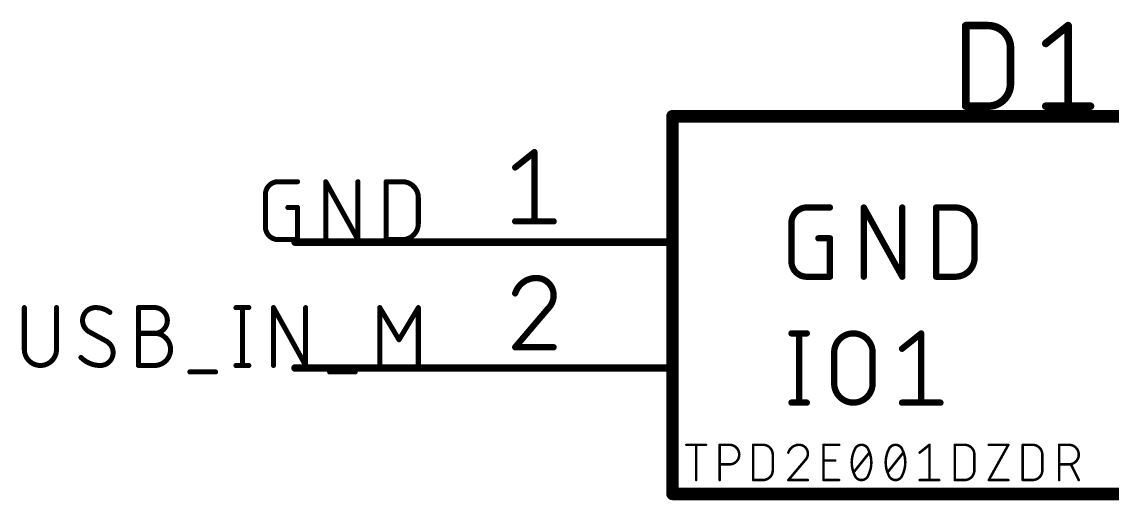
# Model space of a CAD drawing. Extents: x 0 to 261, y -15 to 164.
# Drawn here: x 195.15 to 217.15, y 121.79 to 131.45 of the extents above; entities that cross this region are included whole.
import ezdxf

# ---------------------------------------------------------------- set-up
doc = ezdxf.new("R2010")
doc.units = 0
for name, color, linetype in [('91', 110, 'CONTINUOUS'), ('94', 12, 'CONTINUOUS'), ('95', 253, 'CONTINUOUS'), ('96', 253, 'CONTINUOUS')]:
    doc.layers.add(name, color=color, linetype=linetype)

msp = doc.modelspace()

# ---------------------------------------------------------------- linework, layer by layer
at = {"layer": '91', "const_width": 0.1524}
for points in [[(203.2, 127), (200.66, 127)], [(203.2, 124.46), (200.66, 124.46)]]:
    msp.add_lwpolyline(points, dxfattribs=at)
at = {"layer": '91', "const_width": 0.0762}
for points in [[(200.66, 127.0381, 1), (200.66, 126.9619)], [(203.2, 126.9619, 1), (203.2, 127.0381)], [(200.66, 124.4981, 1), (200.66, 124.4219)], [(203.2, 124.4219, 1), (203.2, 124.4981)]]:
    msp.add_lwpolyline(points, format="xyb", dxfattribs=at)
at = {"layer": '94'}
for points, const_width in [([(208.28, 129.54), (223.52, 129.54)], 0.254), ([(208.28, 129.54), (208.28, 121.92)], 0.254), ([(203.2, 127), (208.28, 127)], 0.1524), ([(203.2, 124.46), (208.28, 124.46)], 0.1524), ([(223.52, 121.92), (208.28, 121.92)], 0.254)]:
    msp.add_lwpolyline(points, dxfattribs=dict(at, const_width=const_width))
for points, const_width in [([(208.28, 129.6035, 1), (208.28, 129.4765)], 0.127), ([(208.3435, 129.54, 1), (208.2165, 129.54)], 0.127), ([(203.2, 127.0381, 1), (203.2, 126.9619)], 0.0762), ([(208.28, 126.9619, 1), (208.28, 127.0381)], 0.0762), ([(203.2, 124.4981, 1), (203.2, 124.4219)], 0.0762), ([(208.28, 124.4219, 1), (208.28, 124.4981)], 0.0762), ([(208.28, 121.9835, 1), (208.28, 121.8565)], 0.127), ([(208.2165, 121.92, 1), (208.3435, 121.92)], 0.127)]:
    msp.add_lwpolyline(points, format="xyb", dxfattribs=dict(at, const_width=const_width))
at = {"layer": '95'}
for points, const_width in [([(214.1982, 129.7432), (214.1982, 131.3688)], 0.1524), ([(214.1982, 131.3688), (214.6498, 131.3688)], 0.1524), ([(215.8134, 131.0076), (216.265, 131.3688)], 0.1524), ([(216.265, 131.3688), (216.265, 129.7432)], 0.1524), ([(215.1013, 130.9172), (215.1013, 130.1948)], 0.1524), ([(214.6498, 129.7432), (214.1982, 129.7432)], 0.1524), ([(215.8134, 129.7432), (216.7165, 129.7432)], 0.1524), ([(205.1036, 128.5057), (205.4916, 128.8161)], 0.127), ([(205.4916, 128.8161), (205.4916, 127.4191)], 0.127), ([(200.3213, 128.2192), (200.7108, 128.2192)], 0.1016), ([(201.2809, 127.0508), (201.2809, 128.2192)], 0.1016), ([(201.2809, 128.2192), (201.93, 127.0508)], 0.1016), ([(201.93, 127.0508), (201.93, 128.2192)], 0.1016), ([(202.5001, 127.0508), (202.5001, 128.2192)], 0.1016), ([(202.5001, 128.2192), (202.8246, 128.2192)], 0.1016), ([(200.0617, 127.3104), (200.0617, 127.9596)], 0.1016), ([(203.1492, 127.8946), (203.1492, 127.3754)], 0.1016), ([(200.5161, 127.6999), (200.7108, 127.6999)], 0.1016), ([(200.7108, 127.6999), (200.7108, 127.0508)], 0.1016), ([(210.9907, 127.6985), (211.4564, 127.6985)], 0.127), ([(212.1404, 126.3015), (212.1404, 127.6985)], 0.127), ([(212.1404, 127.6985), (212.9165, 126.3015)], 0.127), ([(212.9165, 126.3015), (212.9165, 127.6985)], 0.127), ([(213.6005, 126.3015), (213.6005, 127.6985)], 0.127), ([(213.6005, 127.6985), (213.9886, 127.6985)], 0.127), ([(205.1036, 127.4191), (205.8797, 127.4191)], 0.127), ([(210.6803, 126.6119), (210.6803, 127.3881)], 0.127), ([(214.3766, 127.3104), (214.3766, 126.6896)], 0.127), ([(200.7108, 127.0508), (200.3213, 127.0508)], 0.1016), ([(202.8246, 127.0508), (202.5001, 127.0508)], 0.1016), ([(211.2236, 127.0776), (211.4564, 127.0776)], 0.127), ([(211.4564, 127.0776), (211.4564, 126.3015)], 0.127), ([(211.4564, 126.3015), (210.9907, 126.3015)], 0.127), ([(213.9886, 126.3015), (213.6005, 126.3015)], 0.127), ([(195.1962, 125.6792), (195.1962, 124.8354)], 0.1016), ([(195.8453, 124.8354), (195.8453, 125.6792)], 0.1016), ([(197.4991, 124.5108), (197.4991, 125.6792)], 0.1016), ([(197.4991, 125.6792), (197.8237, 125.6792)], 0.1016), ([(199.4676, 125.6792), (199.7273, 125.6792)], 0.1016), ([(199.5974, 125.6792), (199.5974, 124.5108)], 0.1016), ([(200.2254, 124.5108), (200.2254, 125.6792)], 0.1016), ([(200.2254, 125.6792), (200.8745, 124.5108)], 0.1016), ([(200.8745, 124.5108), (200.8745, 125.6792)], 0.1016), ([(202.3703, 124.5108), (202.3703, 125.6792)], 0.1016), ([(202.3703, 125.6792), (202.7597, 125.0301)], 0.1016), ([(202.7597, 125.0301), (203.1492, 125.6792)], 0.1016), ([(203.1492, 125.6792), (203.1492, 124.5108)], 0.1016), ([(205.7633, 125.6552), (205.1036, 124.8791)], 0.127), ([(196.8585, 124.9976), (196.5015, 125.1924)], 0.1016), ([(197.4991, 125.1599), (197.8237, 125.1599)], 0.1016), ([(210.6803, 125.1585), (210.9907, 125.1585)], 0.127), ([(210.8355, 125.1585), (210.8355, 123.7615)], 0.127), ([(212.9114, 124.8481), (213.2995, 125.1585)], 0.127), ([(213.2995, 125.1585), (213.2995, 123.7615)], 0.127), ([(205.1036, 124.8791), (205.8797, 124.8791)], 0.127), ([(211.5426, 124.1496), (211.5426, 124.7704)], 0.127), ([(212.3187, 124.7704), (212.3187, 124.1496)], 0.127), ([(197.8237, 124.5108), (197.4991, 124.5108)], 0.1016), ([(198.5377, 124.381), (199.057, 124.381)], 0.1016), ([(199.4676, 124.5108), (199.7273, 124.5108)], 0.1016), ([(201.3571, 124.381), (201.8764, 124.381)], 0.1016), ([(210.6803, 123.7615), (210.9907, 123.7615)], 0.127), ([(212.9114, 123.7615), (213.6875, 123.7615)], 0.127)]:
    msp.add_lwpolyline(points, dxfattribs=dict(at, const_width=const_width))
for points, const_width in [([(214.2363, 131.3688, 1), (214.1601, 131.3688)], 0.0762), ([(214.1982, 131.4069, 1), (214.1982, 131.3307)], 0.0762), ([(215.1013, 130.9172, 0.4142), (214.6498, 131.3688)], 0.1524), ([(214.6498, 131.4069, 1), (214.6498, 131.3307)], 0.0762), ([(214.6498, 131.3307, 1), (214.6498, 131.4069)], 0.0762), ([(216.3031, 131.3688, 1), (216.2269, 131.3688)], 0.0762), ([(216.2888, 131.339, 1), (216.2412, 131.3986)], 0.0762), ([(215.1394, 130.9172, 1), (215.0632, 130.9172)], 0.0762), ([(215.0632, 130.9172, 1), (215.1394, 130.9172)], 0.0762), ([(215.7896, 131.0373, 1), (215.8372, 130.9778)], 0.0762), ([(214.6498, 129.7432, 0.4142), (215.1013, 130.1948)], 0.1524), ([(215.1394, 130.1948, 1), (215.0632, 130.1948)], 0.0762), ([(215.0632, 130.1948, 1), (215.1394, 130.1948)], 0.0762), ([(214.1982, 129.7813, 1), (214.1982, 129.7051)], 0.0762), ([(214.1601, 129.7432, 1), (214.2363, 129.7432)], 0.0762), ([(214.6498, 129.7813, 1), (214.6498, 129.7051)], 0.0762), ([(214.6498, 129.7051, 1), (214.6498, 129.7813)], 0.0762), ([(215.8134, 129.7813, 1), (215.8134, 129.7051)], 0.0762), ([(216.2269, 129.7432, 1), (216.3031, 129.7432)], 0.0762), ([(216.7165, 129.7051, 1), (216.7165, 129.7813)], 0.0762), ([(205.5234, 128.8161, 1), (205.4599, 128.8161)], 0.0635), ([(205.5115, 128.7913, 1), (205.4718, 128.8409)], 0.0635), ([(205.0838, 128.5304, 1), (205.1234, 128.4809)], 0.0635), ([(200.3213, 128.2192, 0.4142), (200.0617, 127.9596)], 0.1016), ([(200.3213, 128.2446, 1), (200.3213, 128.1938)], 0.0508), ([(200.3213, 128.1938, 1), (200.3213, 128.2446)], 0.0508), ([(200.7108, 128.1938, 1), (200.7108, 128.2446)], 0.0508), ([(201.3063, 128.2192, 1), (201.2555, 128.2192)], 0.0508), ([(201.3031, 128.2315, 1), (201.2587, 128.2069)], 0.0508), ([(201.9554, 128.2192, 1), (201.9046, 128.2192)], 0.0508), ([(202.5255, 128.2192, 1), (202.4747, 128.2192)], 0.0508), ([(202.5001, 128.2446, 1), (202.5001, 128.1938)], 0.0508), ([(203.1492, 127.8946, 0.4142), (202.8246, 128.2192)], 0.1016), ([(202.8246, 128.2446, 1), (202.8246, 128.1938)], 0.0508), ([(202.8246, 128.1938, 1), (202.8246, 128.2446)], 0.0508), ([(200.0871, 127.9596, 1), (200.0363, 127.9596)], 0.0508), ([(200.0363, 127.9596, 1), (200.0871, 127.9596)], 0.0508), ([(203.1746, 127.8946, 1), (203.1238, 127.8946)], 0.0508), ([(203.1238, 127.8946, 1), (203.1746, 127.8946)], 0.0508), ([(200.5161, 127.7253, 1), (200.5161, 127.6745)], 0.0508), ([(200.7362, 127.6999, 1), (200.6854, 127.6999)], 0.0508), ([(200.7108, 127.6745, 1), (200.7108, 127.7253)], 0.0508), ([(210.9907, 127.6985, 0.4142), (210.6803, 127.3881)], 0.127), ([(210.9907, 127.7303, 1), (210.9907, 127.6668)], 0.0635), ([(210.9907, 127.6668, 1), (210.9907, 127.7302)], 0.0635), ([(211.4564, 127.6668, 1), (211.4564, 127.7303)], 0.0635), ([(212.1722, 127.6985, 1), (212.1087, 127.6985)], 0.0635), ([(212.1682, 127.7139, 1), (212.1127, 127.6831)], 0.0635), ([(212.9483, 127.6985, 1), (212.8848, 127.6985)], 0.0635), ([(213.6005, 127.7303, 1), (213.6005, 127.6668)], 0.0635), ([(213.6323, 127.6985, 1), (213.5688, 127.6985)], 0.0635), ([(213.9886, 127.7303, 1), (213.9886, 127.6668)], 0.0635), ([(214.3766, 127.3104, 0.4142), (213.9886, 127.6985)], 0.127), ([(213.9886, 127.6668, 1), (213.9886, 127.7303)], 0.0635), ([(205.1036, 127.4509, 1), (205.1036, 127.3873)], 0.0635), ([(205.4599, 127.4191, 1), (205.5234, 127.4191)], 0.0635), ([(205.8797, 127.3873, 1), (205.8797, 127.4509)], 0.0635), ([(210.7121, 127.3881, 1), (210.6486, 127.3881)], 0.0635), ([(200.0617, 127.3104, 0.4142), (200.3213, 127.0508)], 0.1016), ([(200.0871, 127.3104, 1), (200.0363, 127.3104)], 0.0508), ([(200.0363, 127.3104, 1), (200.0871, 127.3104)], 0.0508), ([(202.8246, 127.0508, 0.4142), (203.1492, 127.3754)], 0.1016), ([(203.1746, 127.3754, 1), (203.1238, 127.3754)], 0.0508), ([(203.1238, 127.3754, 1), (203.1746, 127.3754)], 0.0508), ([(210.6486, 127.3881, 1), (210.7121, 127.3881)], 0.0635), ([(214.4084, 127.3104, 1), (214.3449, 127.3104)], 0.0635), ([(214.3449, 127.3104, 1), (214.4084, 127.3104)], 0.0635), ([(200.3213, 127.0762, 1), (200.3213, 127.0254)], 0.0508), ([(200.3213, 127.0254, 1), (200.3213, 127.0762)], 0.0508), ([(200.6854, 127.0508, 1), (200.7362, 127.0508)], 0.0508), ([(200.7108, 127.0254, 1), (200.7108, 127.0762)], 0.0508), ([(201.2555, 127.0508, 1), (201.3063, 127.0508)], 0.0508), ([(201.9046, 127.0508, 1), (201.9554, 127.0508)], 0.0508), ([(201.9078, 127.0385, 1), (201.9522, 127.0631)], 0.0508), ([(202.5001, 127.0762, 1), (202.5001, 127.0254)], 0.0508), ([(202.4747, 127.0508, 1), (202.5255, 127.0508)], 0.0508), ([(202.8246, 127.0762, 1), (202.8246, 127.0254)], 0.0508), ([(202.8246, 127.0254, 1), (202.8246, 127.0762)], 0.0508), ([(211.2236, 127.1094, 1), (211.2236, 127.0459)], 0.0635), ([(211.4882, 127.0776, 1), (211.4247, 127.0776)], 0.0635), ([(211.4564, 127.0459, 1), (211.4564, 127.1094)], 0.0635), ([(210.6803, 126.6119, 0.4142), (210.9907, 126.3015)], 0.127), ([(210.7121, 126.6119, 1), (210.6486, 126.6119)], 0.0635), ([(210.6486, 126.6119, 1), (210.7121, 126.6119)], 0.0635), ([(213.9886, 126.3015, 0.4142), (214.3766, 126.6896)], 0.127), ([(214.4084, 126.6896, 1), (214.3449, 126.6896)], 0.0635), ([(214.3449, 126.6896, 1), (214.4084, 126.6896)], 0.0635), ([(205.5305, 126.2761, 0.3252), (205.1036, 125.9657)], 0.127), ([(205.5305, 126.3079, 1), (205.5305, 126.2443)], 0.0635), ([(205.8797, 125.9269, 0.4142), (205.5305, 126.2761)], 0.127), ([(205.5305, 126.2444, 1), (205.5304, 126.3078)], 0.0635), ([(210.9907, 126.3333, 1), (210.9907, 126.2698)], 0.0635), ([(210.9907, 126.2698, 1), (210.9907, 126.3333)], 0.0635), ([(211.4247, 126.3015, 1), (211.4882, 126.3015)], 0.0635), ([(211.4564, 126.2698, 1), (211.4564, 126.3333)], 0.0635), ([(212.1087, 126.3015, 1), (212.1722, 126.3015)], 0.0635), ([(212.8848, 126.3015, 1), (212.9483, 126.3015)], 0.0635), ([(212.8888, 126.2861, 1), (212.9443, 126.3169)], 0.0635), ([(213.6005, 126.3333, 1), (213.6005, 126.2698)], 0.0635), ([(213.5688, 126.3015, 1), (213.6323, 126.3015)], 0.0635), ([(213.9886, 126.3332, 1), (213.9886, 126.2698)], 0.0635), ([(213.9886, 126.2698, 1), (213.9886, 126.3333)], 0.0635), ([(205.0734, 125.9754, 1), (205.1338, 125.9559)], 0.0635), ([(205.7633, 125.6552, 0.2053), (205.8797, 125.9269)], 0.127), ([(205.9114, 125.9268, 1), (205.848, 125.9269)], 0.0635), ([(205.848, 125.9269, 1), (205.9115, 125.9269)], 0.0635), ([(195.2216, 125.6792, 1), (195.1708, 125.6792)], 0.0508), ([(195.8707, 125.6792, 1), (195.8199, 125.6792)], 0.0508), ([(196.6313, 125.6792, 0.4142), (196.3716, 125.4196)], 0.1016), ([(196.9234, 125.5818, 0.1623), (196.6313, 125.6792)], 0.1016), ([(196.6313, 125.7046, 1), (196.6313, 125.6538)], 0.0508), ([(196.6313, 125.6538, 1), (196.6313, 125.7046)], 0.0508), ([(197.5245, 125.6792, 1), (197.4737, 125.6792)], 0.0508), ([(197.4991, 125.7046, 1), (197.4991, 125.6538)], 0.0508), ([(197.8237, 125.1599, 1), (197.8237, 125.6792)], 0.1016), ([(197.8237, 125.7046, 1), (197.8237, 125.6538)], 0.0508), ([(197.8237, 125.6538, 1), (197.8237, 125.7046)], 0.0508), ([(199.4676, 125.7046, 1), (199.4676, 125.6538)], 0.0508), ([(199.6228, 125.6792, 1), (199.572, 125.6792)], 0.0508), ([(199.7273, 125.6538, 1), (199.7273, 125.7046)], 0.0508), ([(200.2508, 125.6792, 1), (200.2, 125.6792)], 0.0508), ([(200.2476, 125.6915, 1), (200.2032, 125.6669)], 0.0508), ([(200.8999, 125.6792, 1), (200.8491, 125.6792)], 0.0508), ([(202.3957, 125.6792, 1), (202.3449, 125.6792)], 0.0508), ([(202.392, 125.6923, 1), (202.3485, 125.6661)], 0.0508), ([(203.1746, 125.6792, 1), (203.1238, 125.6792)], 0.0508), ([(203.171, 125.6661, 1), (203.1274, 125.6923)], 0.0508), ([(205.7414, 125.6782, 1), (205.7852, 125.6322)], 0.0635), ([(205.7875, 125.6346, 1), (205.7391, 125.6758)], 0.0635), ([(196.3716, 125.4196, 0.2656), (196.5015, 125.1924)], 0.1016), ([(196.397, 125.4196, 1), (196.3462, 125.4196)], 0.0508), ([(196.9081, 125.5615, 1), (196.9386, 125.6022)], 0.0508), ([(196.3462, 125.4196, 1), (196.397, 125.4196)], 0.0508), ([(196.5136, 125.2147, 1), (196.4893, 125.1701)], 0.0508), ([(196.4886, 125.1705, 1), (196.5144, 125.2142)], 0.0508), ([(196.9883, 124.7704, 0.2656), (196.8585, 124.9976)], 0.1016), ([(196.8714, 125.0195, 1), (196.8456, 124.9757)], 0.0508), ([(196.8463, 124.9753, 1), (196.8706, 125.0199)], 0.0508), ([(197.4991, 125.1853, 1), (197.4991, 125.1345)], 0.0508), ([(197.8237, 124.5108, 1), (197.8237, 125.1599)], 0.1016), ([(197.8237, 125.1853, 1), (197.8237, 125.1345)], 0.0508), ([(197.8237, 125.1853, 1), (197.8237, 125.1345)], 0.0508), ([(197.8237, 125.1345, 1), (197.8237, 125.1853)], 0.0508), ([(202.738, 125.0432, 1), (202.7815, 125.017)], 0.0508), ([(202.738, 125.017, 1), (202.7815, 125.0432)], 0.0508), ([(210.6803, 125.1903, 1), (210.6803, 125.1268)], 0.0635), ([(210.8673, 125.1585, 1), (210.8038, 125.1585)], 0.0635), ([(210.9907, 125.1268, 1), (210.9907, 125.1903)], 0.0635), ([(212.3187, 124.7704, 1), (211.5426, 124.7704)], 0.127), ([(213.3312, 125.1585, 1), (213.2677, 125.1585)], 0.0635), ([(213.3193, 125.1337, 1), (213.2796, 125.1833)], 0.0635), ([(195.1962, 124.8354, 1), (195.8453, 124.8354)], 0.1016), ([(195.2216, 124.8354, 1), (195.1708, 124.8354)], 0.0508), ([(195.1708, 124.8354, 1), (195.2216, 124.8354)], 0.0508), ([(195.8707, 124.8354, 1), (195.8199, 124.8354)], 0.0508), ([(195.8199, 124.8354, 1), (195.8707, 124.8354)], 0.0508), ([(196.7287, 124.5108, 0.4142), (196.9883, 124.7704)], 0.1016), ([(197.0137, 124.7704, 1), (196.9629, 124.7704)], 0.0508), ([(196.9629, 124.7704, 1), (197.0137, 124.7704)], 0.0508), ([(205.1036, 124.9109, 1), (205.1036, 124.8474)], 0.0635), ([(205.0794, 124.8997, 1), (205.1278, 124.8585)], 0.0635), ([(205.8797, 124.8474, 1), (205.8797, 124.9109)], 0.0635), ([(211.5743, 124.7704, 1), (211.5108, 124.7704)], 0.0635), ([(211.5108, 124.7704, 1), (211.5743, 124.7704)], 0.0635), ([(212.3504, 124.7704, 1), (212.2869, 124.7704)], 0.0635), ([(212.2869, 124.7704, 1), (212.3504, 124.7704)], 0.0635), ([(212.8916, 124.8728, 1), (212.9312, 124.8233)], 0.0635), ([(196.3392, 124.6731, 0.2), (196.7287, 124.5108)], 0.1016), ([(196.3572, 124.691, 1), (196.3212, 124.6552)], 0.0508), ([(196.7287, 124.5362, 1), (196.7287, 124.4854)], 0.0508), ([(196.7287, 124.4854, 1), (196.7287, 124.5362)], 0.0508), ([(197.4991, 124.5362, 1), (197.4991, 124.4854)], 0.0508), ([(197.4737, 124.5108, 1), (197.5245, 124.5108)], 0.0508), ([(197.8237, 124.5362, 1), (197.8237, 124.4854)], 0.0508), ([(197.8237, 124.4854, 1), (197.8237, 124.5362)], 0.0508), ([(198.5377, 124.4064, 1), (198.5377, 124.3556)], 0.0508), ([(199.057, 124.3556, 1), (199.057, 124.4064)], 0.0508), ([(199.4676, 124.5362, 1), (199.4676, 124.4854)], 0.0508), ([(199.572, 124.5108, 1), (199.6228, 124.5108)], 0.0508), ([(199.7273, 124.4854, 1), (199.7273, 124.5362)], 0.0508), ([(200.2, 124.5108, 1), (200.2508, 124.5108)], 0.0508), ([(200.8491, 124.5108, 1), (200.8999, 124.5108)], 0.0508), ([(200.8523, 124.4985, 1), (200.8967, 124.5231)], 0.0508), ([(201.3571, 124.4064, 1), (201.3571, 124.3556)], 0.0508), ([(201.8764, 124.3556, 1), (201.8764, 124.4064)], 0.0508), ([(202.3449, 124.5108, 1), (202.3957, 124.5108)], 0.0508), ([(203.1238, 124.5108, 1), (203.1746, 124.5108)], 0.0508), ([(211.5425, 124.1496, 1), (212.3187, 124.1496)], 0.127), ([(211.5743, 124.1496, 1), (211.5108, 124.1496)], 0.0635), ([(211.5108, 124.1496, 1), (211.5743, 124.1496)], 0.0635), ([(212.3504, 124.1496, 1), (212.2869, 124.1496)], 0.0635), ([(212.2869, 124.1496, 1), (212.3504, 124.1496)], 0.0635), ([(210.6803, 123.7933, 1), (210.6803, 123.7298)], 0.0635), ([(210.8038, 123.7615, 1), (210.8673, 123.7615)], 0.0635), ([(210.9907, 123.7298, 1), (210.9907, 123.7933)], 0.0635), ([(212.9114, 123.7933, 1), (212.9114, 123.7298)], 0.0635), ([(213.2677, 123.7615, 1), (213.3312, 123.7615)], 0.0635), ([(213.6875, 123.7298, 1), (213.6875, 123.7933)], 0.0635)]:
    msp.add_lwpolyline(points, format="xyb", dxfattribs=dict(at, const_width=const_width))
at = {"layer": '96', "const_width": 0.0508}
for points in [[(208.5594, 122.9106), (208.9545, 122.9106)], [(208.757, 122.1994), (208.757, 122.9106)], [(209.2317, 122.1994), (209.2317, 122.9106)], [(209.2317, 122.9106), (209.4292, 122.9106)], [(209.9081, 122.1994), (209.9081, 122.9106)], [(209.9081, 122.9106), (210.1057, 122.9106)], [(211.3267, 122.1994), (211.3267, 122.9106)], [(211.3267, 122.9106), (211.6428, 122.9106)], [(213.2685, 122.7526), (213.4661, 122.9106)], [(213.4661, 122.9106), (213.4661, 122.1994)], [(213.9772, 122.1994), (213.9772, 122.9106)], [(213.9772, 122.9106), (214.1747, 122.9106)], [(214.663, 122.9106), (215.0581, 122.9106)], [(215.0581, 122.9106), (214.663, 122.1994)], [(215.3488, 122.1994), (215.3488, 122.9106)], [(215.3488, 122.9106), (215.5463, 122.9106)], [(216.0844, 122.1994), (216.0844, 122.9106)], [(216.0844, 122.9106), (216.2819, 122.9106)], [(210.3032, 122.713), (210.3032, 122.397)], [(210.9526, 122.5945), (210.6168, 122.1994)], [(211.3267, 122.5945), (211.5638, 122.5945)], [(211.9365, 122.3574), (212.2525, 122.7526)], [(212.6223, 122.3574), (212.9383, 122.7526)], [(214.3723, 122.713), (214.3723, 122.397)], [(215.7439, 122.713), (215.7439, 122.397)], [(209.4292, 122.5155), (209.2317, 122.5155)], [(216.2819, 122.5155), (216.0844, 122.5155)], [(216.4795, 122.1994), (216.3214, 122.5155)], [(210.1057, 122.1994), (209.9081, 122.1994)], [(210.6168, 122.1994), (211.0119, 122.1994)], [(211.6428, 122.1994), (211.3267, 122.1994)], [(213.2685, 122.1994), (213.6636, 122.1994)], [(214.1747, 122.1994), (213.9772, 122.1994)], [(214.663, 122.1994), (215.0581, 122.1994)], [(215.5463, 122.1994), (215.3488, 122.1994)]]:
    msp.add_lwpolyline(points, dxfattribs=at)
at = {"layer": '96'}
for points, const_width in [([(208.5594, 122.9233, 1), (208.5594, 122.8979)], 0.0254), ([(208.7697, 122.9106, 1), (208.7443, 122.9106)], 0.0254), ([(208.9545, 122.8979, 1), (208.9545, 122.9233)], 0.0254), ([(209.2444, 122.9106, 1), (209.219, 122.9106)], 0.0254), ([(209.2317, 122.9233, 1), (209.2317, 122.8979)], 0.0254), ([(209.4292, 122.5155, 1), (209.4292, 122.9106)], 0.0508), ([(209.4292, 122.9233, 1), (209.4292, 122.8979)], 0.0254), ([(209.4292, 122.8979, 1), (209.4292, 122.9233)], 0.0254), ([(209.9208, 122.9106, 1), (209.8954, 122.9106)], 0.0254), ([(209.9081, 122.9233, 1), (209.9081, 122.8979)], 0.0254), ([(210.3032, 122.713, 0.4142), (210.1057, 122.9106)], 0.0508), ([(210.1057, 122.9233, 1), (210.1057, 122.8979)], 0.0254), ([(210.1057, 122.8979, 1), (210.1057, 122.9233)], 0.0254), ([(210.8341, 122.9106, 0.3252), (210.6168, 122.7526)], 0.0508), ([(211.0119, 122.7328, 0.4142), (210.8341, 122.9106)], 0.0508), ([(210.8341, 122.9233, 1), (210.8341, 122.8979)], 0.0254), ([(210.8341, 122.8979, 1), (210.8341, 122.9233)], 0.0254), ([(211.3394, 122.9106, 1), (211.314, 122.9106)], 0.0254), ([(211.3267, 122.9233, 1), (211.3267, 122.8979)], 0.0254), ([(211.6428, 122.8979, 1), (211.6428, 122.9233)], 0.0254), ([(211.9562, 122.8118, 0.1139), (211.8969, 122.555)], 0.0508), ([(212.0945, 122.9106, 0.3205), (211.9562, 122.8118)], 0.0508), ([(211.9442, 122.8159, 1), (211.9682, 122.8077)], 0.0254), ([(211.9676, 122.8063, 1), (211.9448, 122.8174)], 0.0254), ([(212.2328, 122.8118, 0.3205), (212.0945, 122.9106)], 0.0508), ([(212.0945, 122.9233, 1), (212.0945, 122.8979)], 0.0254), ([(212.0945, 122.8979, 1), (212.0945, 122.9233)], 0.0254), ([(212.2921, 122.555, 0.1139), (212.2328, 122.8118)], 0.0508), ([(212.2442, 122.8174, 1), (212.2214, 122.8063)], 0.0254), ([(212.2208, 122.8077, 1), (212.2448, 122.8159)], 0.0254), ([(212.642, 122.8118, 0.1139), (212.5827, 122.555)], 0.0508), ([(212.7803, 122.9106, 0.3205), (212.642, 122.8118)], 0.0508), ([(212.63, 122.8159, 1), (212.654, 122.8077)], 0.0254), ([(212.6534, 122.8063, 1), (212.6306, 122.8174)], 0.0254), ([(212.9186, 122.8118, 0.3205), (212.7803, 122.9106)], 0.0508), ([(212.7803, 122.9233, 1), (212.7803, 122.8979)], 0.0254), ([(212.7803, 122.8979, 1), (212.7803, 122.9233)], 0.0254), ([(212.9779, 122.555, 0.1139), (212.9186, 122.8118)], 0.0508), ([(212.93, 122.8174, 1), (212.9072, 122.8063)], 0.0254), ([(212.9066, 122.8077, 1), (212.9306, 122.8159)], 0.0254), ([(213.4788, 122.9106, 1), (213.4534, 122.9106)], 0.0254), ([(213.474, 122.9007, 1), (213.4582, 122.9205)], 0.0254), ([(213.9899, 122.9106, 1), (213.9645, 122.9106)], 0.0254), ([(213.9772, 122.9233, 1), (213.9772, 122.8979)], 0.0254), ([(214.3723, 122.713, 0.4142), (214.1747, 122.9106)], 0.0508), ([(214.1747, 122.9233, 1), (214.1747, 122.8979)], 0.0254), ([(214.1747, 122.8979, 1), (214.1747, 122.9233)], 0.0254), ([(214.663, 122.9233, 1), (214.663, 122.8979)], 0.0254), ([(215.0692, 122.9044, 1), (215.047, 122.9168)], 0.0254), ([(215.0581, 122.8979, 1), (215.0581, 122.9233)], 0.0254), ([(215.3615, 122.9106, 1), (215.3361, 122.9106)], 0.0254), ([(215.3488, 122.9233, 1), (215.3488, 122.8979)], 0.0254), ([(215.7439, 122.713, 0.4142), (215.5463, 122.9106)], 0.0508), ([(215.5463, 122.9233, 1), (215.5463, 122.8979)], 0.0254), ([(215.5463, 122.8979, 1), (215.5463, 122.9233)], 0.0254), ([(216.0971, 122.9106, 1), (216.0717, 122.9106)], 0.0254), ([(216.0844, 122.9233, 1), (216.0844, 122.8979)], 0.0254), ([(216.2819, 122.5155, 1), (216.2819, 122.9106)], 0.0508), ([(216.2819, 122.9233, 1), (216.2819, 122.8979)], 0.0254), ([(216.2819, 122.8979, 1), (216.2819, 122.9233)], 0.0254), ([(210.3159, 122.713, 1), (210.2905, 122.713)], 0.0254), ([(210.2905, 122.713, 1), (210.3159, 122.713)], 0.0254), ([(210.6047, 122.7565, 1), (210.6289, 122.7486)], 0.0254), ([(210.9526, 122.5945, 0.2052), (211.0119, 122.7328)], 0.0508), ([(210.9439, 122.6037, 1), (210.9614, 122.5853)], 0.0254), ([(210.9623, 122.5863, 1), (210.943, 122.6027)], 0.0254), ([(211.0246, 122.7328, 1), (210.9992, 122.7328)], 0.0254), ([(210.9992, 122.7328, 1), (211.0246, 122.7328)], 0.0254), ([(211.3267, 122.6072, 1), (211.3267, 122.5818)], 0.0254), ([(211.5638, 122.5818, 1), (211.5638, 122.6072)], 0.0254), ([(212.2625, 122.7446, 1), (212.2426, 122.7605)], 0.0254), ([(212.9483, 122.7446, 1), (212.9284, 122.7605)], 0.0254), ([(213.2606, 122.7625, 1), (213.2765, 122.7426)], 0.0254), ([(214.385, 122.713, 1), (214.3596, 122.713)], 0.0254), ([(214.3596, 122.713, 1), (214.385, 122.713)], 0.0254), ([(215.7566, 122.713, 1), (215.7312, 122.713)], 0.0254), ([(215.7312, 122.713, 1), (215.7566, 122.713)], 0.0254), ([(209.2317, 122.5282, 1), (209.2317, 122.5028)], 0.0254), ([(209.4292, 122.5282, 1), (209.4292, 122.5028)], 0.0254), ([(209.4292, 122.5028, 1), (209.4292, 122.5282)], 0.0254), ([(210.1057, 122.1994, 0.4142), (210.3032, 122.397)], 0.0508), ([(210.3159, 122.397, 1), (210.2905, 122.397)], 0.0254), ([(210.2905, 122.397, 1), (210.3159, 122.397)], 0.0254), ([(211.8969, 122.555, 0.1139), (211.9562, 122.2982)], 0.0508), ([(211.9096, 122.555, 1), (211.8842, 122.555)], 0.0254), ([(211.8842, 122.555, 1), (211.9096, 122.555)], 0.0254), ([(211.9265, 122.3654, 1), (211.9464, 122.3495)], 0.0254), ([(212.2328, 122.2982, 0.1139), (212.2921, 122.555)], 0.0508), ([(212.3048, 122.555, 1), (212.2794, 122.555)], 0.0254), ([(212.2794, 122.555, 1), (212.3048, 122.555)], 0.0254), ([(212.5827, 122.555, 0.1139), (212.642, 122.2982)], 0.0508), ([(212.5954, 122.555, 1), (212.57, 122.555)], 0.0254), ([(212.57, 122.555, 1), (212.5954, 122.555)], 0.0254), ([(212.6123, 122.3654, 1), (212.6322, 122.3495)], 0.0254), ([(212.9186, 122.2982, 0.1139), (212.9779, 122.555)], 0.0508), ([(212.9906, 122.555, 1), (212.9652, 122.555)], 0.0254), ([(212.9652, 122.555, 1), (212.9905, 122.555)], 0.0254), ([(214.1747, 122.1994, 0.4142), (214.3723, 122.397)], 0.0508), ([(214.385, 122.397, 1), (214.3596, 122.397)], 0.0254), ([(214.3596, 122.397, 1), (214.385, 122.397)], 0.0254), ([(215.5463, 122.1994, 0.4142), (215.7439, 122.397)], 0.0508), ([(215.7566, 122.397, 1), (215.7312, 122.397)], 0.0254), ([(215.7312, 122.397, 1), (215.7566, 122.397)], 0.0254), ([(216.0844, 122.5282, 1), (216.0844, 122.5028)], 0.0254), ([(216.2819, 122.5282, 1), (216.2819, 122.5028)], 0.0254), ([(216.2819, 122.5028, 1), (216.2819, 122.5282)], 0.0254), ([(216.3328, 122.5212, 1), (216.3101, 122.5098)], 0.0254), ([(208.7443, 122.1994, 1), (208.7697, 122.1994)], 0.0254), ([(209.219, 122.1994, 1), (209.2444, 122.1994)], 0.0254), ([(209.9081, 122.2121, 1), (209.9081, 122.1867)], 0.0254), ([(209.8954, 122.1994, 1), (209.9208, 122.1994)], 0.0254), ([(210.1057, 122.2121, 1), (210.1057, 122.1867)], 0.0254), ([(210.1057, 122.1867, 1), (210.1057, 122.2121)], 0.0254), ([(210.6168, 122.2121, 1), (210.6168, 122.1867)], 0.0254), ([(210.6071, 122.2076, 1), (210.6265, 122.1912)], 0.0254), ([(211.0119, 122.1867, 1), (211.0119, 122.2121)], 0.0254), ([(211.3267, 122.2121, 1), (211.3267, 122.1867)], 0.0254), ([(211.314, 122.1994, 1), (211.3394, 122.1994)], 0.0254), ([(211.6428, 122.1867, 1), (211.6428, 122.2121)], 0.0254), ([(211.9562, 122.2982, 0.3205), (212.0945, 122.1994)], 0.0508), ([(211.9682, 122.3023, 1), (211.9442, 122.2941)], 0.0254), ([(211.9448, 122.2926, 1), (211.9676, 122.3037)], 0.0254), ([(212.0945, 122.1994, 0.3205), (212.2328, 122.2982)], 0.0508), ([(212.0945, 122.2121, 1), (212.0945, 122.1867)], 0.0254), ([(212.0945, 122.1867, 1), (212.0945, 122.2121)], 0.0254), ([(212.2214, 122.3037, 1), (212.2442, 122.2926)], 0.0254), ([(212.2448, 122.2941, 1), (212.2208, 122.3023)], 0.0254), ([(212.642, 122.2982, 0.3205), (212.7803, 122.1994)], 0.0508), ([(212.654, 122.3023, 1), (212.63, 122.2941)], 0.0254), ([(212.6306, 122.2926, 1), (212.6534, 122.3037)], 0.0254), ([(212.7803, 122.1994, 0.3205), (212.9186, 122.2982)], 0.0508), ([(212.7803, 122.2121, 1), (212.7803, 122.1867)], 0.0254), ([(212.7803, 122.1867, 1), (212.7803, 122.2121)], 0.0254), ([(212.9072, 122.3037, 1), (212.93, 122.2926)], 0.0254), ([(212.9306, 122.2941, 1), (212.9066, 122.3023)], 0.0254), ([(213.2685, 122.2121, 1), (213.2685, 122.1867)], 0.0254), ([(213.4534, 122.1994, 1), (213.4788, 122.1994)], 0.0254), ([(213.6636, 122.1867, 1), (213.6636, 122.2121)], 0.0254), ([(213.9772, 122.2121, 1), (213.9772, 122.1867)], 0.0254), ([(213.9645, 122.1994, 1), (213.9899, 122.1994)], 0.0254), ([(214.1747, 122.2121, 1), (214.1747, 122.1867)], 0.0254), ([(214.1747, 122.1867, 1), (214.1747, 122.2121)], 0.0254), ([(214.663, 122.2121, 1), (214.663, 122.1867)], 0.0254), ([(214.6519, 122.2056, 1), (214.6741, 122.1932)], 0.0254), ([(215.0581, 122.1867, 1), (215.0581, 122.2121)], 0.0254), ([(215.3488, 122.2121, 1), (215.3488, 122.1867)], 0.0254), ([(215.3361, 122.1994, 1), (215.3615, 122.1994)], 0.0254), ([(215.5463, 122.2121, 1), (215.5463, 122.1867)], 0.0254), ([(215.5463, 122.1867, 1), (215.5463, 122.2121)], 0.0254), ([(216.0717, 122.1994, 1), (216.0971, 122.1994)], 0.0254), ([(216.4681, 122.1937, 1), (216.4908, 122.2051)], 0.0254)]:
    msp.add_lwpolyline(points, format="xyb", dxfattribs=dict(at, const_width=const_width))

doc.saveas('drawing.dxf')
